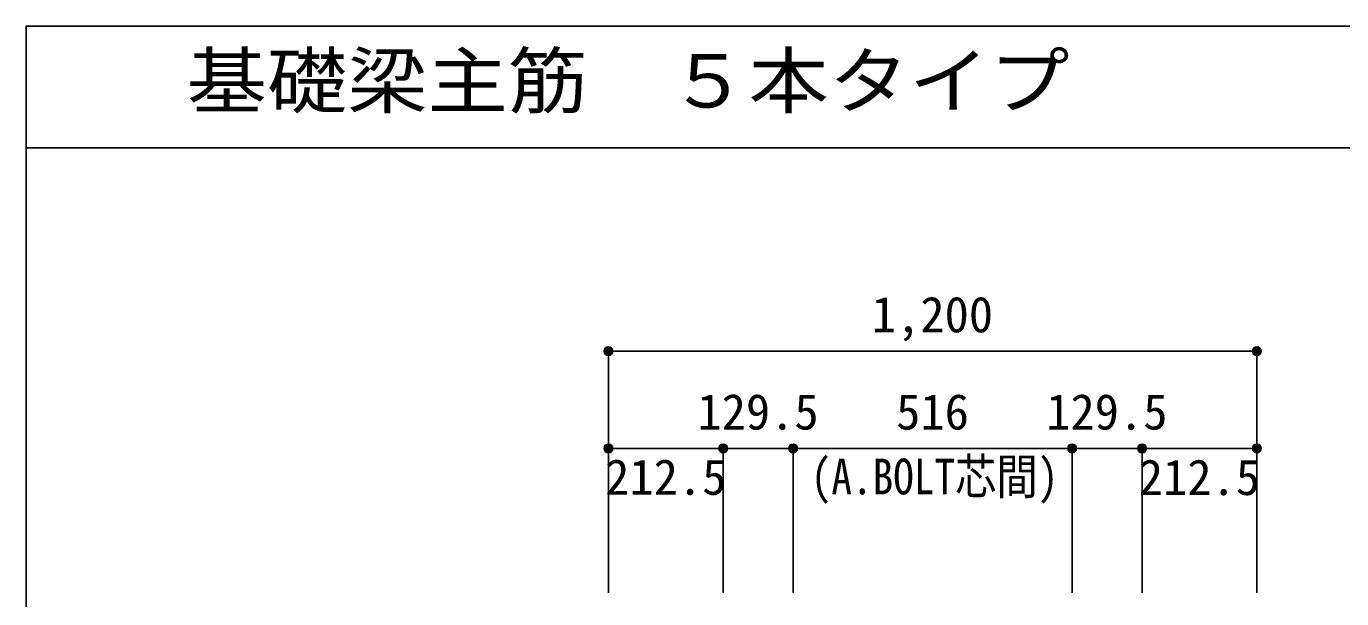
# Model space of a CAD drawing. Units: millimetres at full size, sheet at 1:30. Extents: x -5973 to 5954, y -4195 to 4201.
# Drawn here: x -5973 to -3539, y 3142 to 4201 of the extents above; entities that cross this region are included whole.
import ezdxf
from ezdxf.enums import TextEntityAlignment as Align

# ---------------------------------------------------------------- set-up
doc = ezdxf.new("R2010")
doc.units = ezdxf.units.MM
doc.header["$LTSCALE"] = 30
doc.header["$PDMODE"] = 32
doc.header["$PDSIZE"] = 15
for name, color, linetype in [('0-7_文字', 4, 'Continuous'), ('0-D_寸法', 4, 'Continuous'), ('6-7_文字', 7, 'Continuous'), ('F-0_枠', 6, 'Continuous')]:
    doc.layers.add(name, color=color, linetype=linetype)
doc.styles.add('ＭＳ ゴシック', font='')
doc.styles.get('ＭＳ ゴシック').set_extended_font_data('MS Gothic')

msp = doc.modelspace()

# ---------------------------------------------------------------- linework, layer by layer
at = {"layer": '0-D_寸法'}
for p, q in [((-4895.8, 3600.34), (-4895.8, 3420.34)), ((-4895.8, 3600.34), (-4895.8, 3420.34)), ((-4895.8, 3600.34), (-3695.8, 3600.34)), ((-3695.8, 3600.34), (-3695.8, 3420.34)), ((-4895.8, 3420.34), (-4683.3, 3420.34)), ((-4895.8, 3420.34), (-4895.8, 3153.3)), ((-4683.3, 3420.34), (-4683.3, 3153.3)), ((-4683.3, 3420.34), (-4553.8, 3420.34)), ((-4553.8, 3420.34), (-4553.8, 3153.3)), ((-4553.8, 3420.34), (-4037.8, 3420.34)), ((-4037.8, 3420.34), (-4037.8, 3153.3)), ((-4037.8, 3420.34), (-3908.3, 3420.34)), ((-3908.3, 3420.34), (-3908.3, 3153.3)), ((-3908.3, 3420.34), (-3695.8, 3420.34)), ((-3695.8, 3420.34), (-3695.8, 3153.3)), ((-3695.8, 3420.34), (-3695.8, 3153.3))]:
    msp.add_line(p, q, dxfattribs=at)
for centre, radius in [((-4895.8, 3600.34), 8), ((-4895.8, 3600.34), 7.2), ((-4895.8, 3600.34), 6.4), ((-4895.8, 3600.34), 5.6), ((-4895.8, 3600.34), 4.8), ((-4895.8, 3600.34), 4), ((-4895.8, 3600.34), 3.2), ((-4895.8, 3600.34), 2.4), ((-3695.8, 3600.34), 8), ((-3695.8, 3600.34), 7.2), ((-3695.8, 3600.34), 6.4), ((-3695.8, 3600.34), 5.6), ((-3695.8, 3600.34), 4.8), ((-3695.8, 3600.34), 4), ((-3695.8, 3600.34), 3.2), ((-3695.8, 3600.34), 2.4), ((-4895.8, 3600.34), 1.6), ((-4895.8, 3600.34), 0.8), ((-3695.8, 3600.34), 1.6), ((-3695.8, 3600.34), 0.8), ((-4895.8, 3420.34), 8), ((-4895.8, 3420.34), 7.2), ((-4895.8, 3420.34), 6.4), ((-4895.8, 3420.34), 5.6), ((-4895.8, 3420.34), 4.8), ((-4895.8, 3420.34), 4), ((-4895.8, 3420.34), 3.2), ((-4895.8, 3420.34), 2.4), ((-4895.8, 3420.34), 1.6), ((-4895.8, 3420.34), 0.8), ((-4683.3, 3420.34), 8), ((-4683.3, 3420.34), 7.2), ((-4683.3, 3420.34), 6.4), ((-4683.3, 3420.34), 5.6), ((-4683.3, 3420.34), 4.8), ((-4683.3, 3420.34), 4), ((-4683.3, 3420.34), 3.2), ((-4683.3, 3420.34), 2.4), ((-4683.3, 3420.34), 1.6), ((-4683.3, 3420.34), 0.8), ((-4553.8, 3420.34), 8), ((-4553.8, 3420.34), 7.2), ((-4553.8, 3420.34), 6.4), ((-4553.8, 3420.34), 5.6), ((-4553.8, 3420.34), 4.8), ((-4553.8, 3420.34), 4), ((-4553.8, 3420.34), 3.2), ((-4553.8, 3420.34), 2.4), ((-4553.8, 3420.34), 1.6), ((-4553.8, 3420.34), 0.8), ((-4037.8, 3420.34), 8), ((-4037.8, 3420.34), 7.2), ((-4037.8, 3420.34), 6.4), ((-4037.8, 3420.34), 5.6), ((-4037.8, 3420.34), 4.8), ((-4037.8, 3420.34), 4), ((-4037.8, 3420.34), 3.2), ((-4037.8, 3420.34), 2.4), ((-4037.8, 3420.34), 1.6), ((-4037.8, 3420.34), 0.8), ((-3908.3, 3420.34), 8), ((-3908.3, 3420.34), 7.2), ((-3908.3, 3420.34), 6.4), ((-3908.3, 3420.34), 5.6), ((-3908.3, 3420.34), 4.8), ((-3908.3, 3420.34), 4), ((-3908.3, 3420.34), 3.2), ((-3908.3, 3420.34), 2.4), ((-3908.3, 3420.34), 1.6), ((-3908.3, 3420.34), 0.8), ((-3695.8, 3420.34), 8), ((-3695.8, 3420.34), 7.2), ((-3695.8, 3420.34), 6.4), ((-3695.8, 3420.34), 5.6), ((-3695.8, 3420.34), 4.8), ((-3695.8, 3420.34), 4), ((-3695.8, 3420.34), 3.2), ((-3695.8, 3420.34), 2.4), ((-3695.8, 3420.34), 1.6), ((-3695.8, 3420.34), 0.8)]:
    msp.add_circle(centre, radius, dxfattribs=at)
at = {"layer": '0-D_寸法', "color": 7}
for p in [(-4895.8, 3600.34), (-3695.8, 3600.34), (-4895.8, 3420.34), (-4683.3, 3420.34), (-4553.8, 3420.34), (-4037.8, 3420.34), (-3908.3, 3420.34), (-3695.8, 3420.34)]:
    msp.add_point(p, dxfattribs=at)
at = {"layer": 'F-0_枠'}
for q in [(5954.1, 4201.15), (-5972.88, -4195.24)]:
    msp.add_line((-5972.88, 4201.15), q, dxfattribs=at)
at = {"layer": 'F-0_枠', "color": 2}
msp.add_line((-5972.88, 3976.15), (3723.6, 3976.15), dxfattribs=at)

# ---------------------------------------------------------------- texts
at = {"layer": '0-7_文字', "style": 'ＭＳ ゴシック', "width": 0.85}
msp.add_text('(A.BOLT芯間)', height=65.98, dxfattribs=at).set_placement((-4521.31, 3315.58), align=Align.BOTTOM_LEFT)
at = {"layer": '0-D_寸法', "style": 'ＭＳ ゴシック'}
for s, p in [('1,200', (-4408.3, 3615.34)), ('129.5', (-4731.05, 3435.34)), ('516', (-4363.3, 3435.34)), ('129.5', (-4085.55, 3435.34)), ('212.5', (-4901.65, 3314.64)), ('212.5', (-3914.23, 3314.25))]:
    msp.add_text(s, height=65.98, dxfattribs=at).set_placement(p, align=Align.BOTTOM_LEFT)
at = {"layer": '6-7_文字', "color": 2, "style": 'ＭＳ ゴシック', "width": 1.1}
msp.add_text('\u3000\u3000基礎梁主筋\u3000５本タイプ', height=98.97, dxfattribs=at).set_placement((-5972.88, 4021.15), align=Align.BOTTOM_LEFT)

doc.saveas('drawing.dxf')
